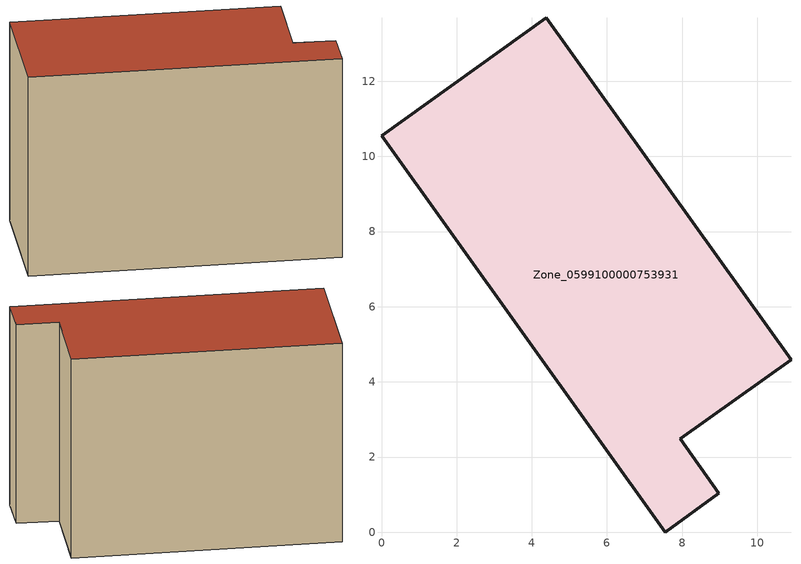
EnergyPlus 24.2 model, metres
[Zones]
Zone_0599100000753931
 floor ground (C_G): 0,10.55 4.39,13.69 10.9,4.59 7.95,2.49 8.98,1.03 7.55,0 z0
 wall outside (C_F): 4.39,13.69 0,10.55 7.55,0 8.98,1.03 7.95,2.49 10.9,4.59 4.39,13.69 z0:8.98
 roof outside (C_R): 0,10.55 7.55,0 8.98,1.03 7.95,2.49 10.9,4.59 4.39,13.69 z8.98
[BUILDING]
Pand.0599100000753931: North Axis=0; Terrain=City; Loads Convergence Tolerance Value=0.04; Temperature Convergence Tolerance Value=0.4; Solar Distribution=FullExterior; Maximum Number of Warmup Days=25; Minimum Number of Warmup Days=1
[Site:Location]
Rotterdam.The.Hague.AP_ZH_NLD Design_Conditions: Latitude=51.96; Longitude=4.45; Time Zone=1; Elevation=-4.5
[SITE:GROUNDTEMPERATURE:BUILDINGSURFACE]
18, 18, 18, 18, 18, 18, 18, 18, 18, 18, 18, 18
[MATERIAL] Thermal Absorptance=0.9; Solar Absorptance=0.7; Visible Absorptance=0.7
Name | Roughness | Thickness | Conductivity | Density | Specific Heat
G.TI.2006-2014 | MediumSmooth | 0.15 | 0.06 | 540 | 1210
F.TI.2006-2014 | Rough | 0.3 | 0.12 | 1920 | 840
R.TI.2006-2014 | MediumRough | 0.2 | 0.08 | 1500 | 1000
[CONSTRUCTION]
C_G: G.TI.2006-2014
C_F: F.TI.2006-2014
C_R: R.TI.2006-2014
[ZONE]
Zone_0599100000753931: Type=1; Multiplier=1; Ceiling Height=Autocalculate; Volume=Autocalculate; Floor Area=autocalculate; Part of Total Floor Area=Yes
[ZONEINFILTRATION:DESIGNFLOWRATE]
Infil_Zone_0599100000753931: Zone or ZoneList or Space or SpaceList=Zone_0599100000753931; Schedule=AlwaysOn; Design Flow Rate Calculation Method=Flow/Area; Flow Rate per Floor Area=0.0015; Constant Term Coefficient=1; Temperature Term Coefficient=0; Velocity Term Coefficient=0; Velocity Squared Term Coefficient=0
[HVACTEMPLATE:ZONE:IDEALLOADSAIRSYSTEM]
Zone_0599100000753931: Maximum Heating Supply Air Temperature=50; Minimum Cooling Supply Air Temperature=13; Maximum Heating Supply Air Humidity Ratio=0.0156; Minimum Cooling Supply Air Humidity Ratio=0.0077; Heating Limit=NoLimit; Cooling Limit=NoLimit; Dehumidification Control Type=ConstantSensibleHeatRatio; Cooling Sensible Heat Ratio=0.7; Dehumidification Setpoint=60; Humidification Control Type=None; Humidification Setpoint=30; Outdoor Air Method=None; Outdoor Air Flow Rate per Person=0.00944; Outdoor Air Flow Rate per Zone Floor Area=0; Outdoor Air Flow Rate per Zone=0; Demand Controlled Ventilation Type=None; Outdoor Air Economizer Type=NoEconomizer; Heat Recovery Type=None; Sensible Heat Recovery Effectiveness=0.7; Latent Heat Recovery Effectiveness=0.65
[ZONECONTROL:THERMOSTAT]
ThermostatControl_Zone_0599100000753931: Zone or ZoneList=Zone_0599100000753931; Control Type Schedule=DualSetpointControlType; Control 1=Thermostat_Zone_0599100000753931; Temperature Difference Between Cutout And Setpoint=0
[THERMOSTATSETPOINT:DUALSETPOINT]
Thermostat_Zone_0599100000753931: Heating Setpoint Temperature Schedule=HeatingSetpoint_Zone_0599100000753931; Cooling Setpoint Temperature Schedule=CoolingSetpoint_Zone_0599100000753931
[SCHEDULE:COMPACT]
HeatingSetpoint_Zone_0599100000753931: Through: 12/31, For: AllDays, Until: 24:00, 21
CoolingSetpoint_Zone_0599100000753931: Through: 12/31, For: AllDays, Until: 24:00, 24
DualSetpointControlType: Through: 12/31, For: AllDays, Until: 24:00, 4
AlwaysOn: Through: 12/31, For: AllDays, Until: 24:00, 1
